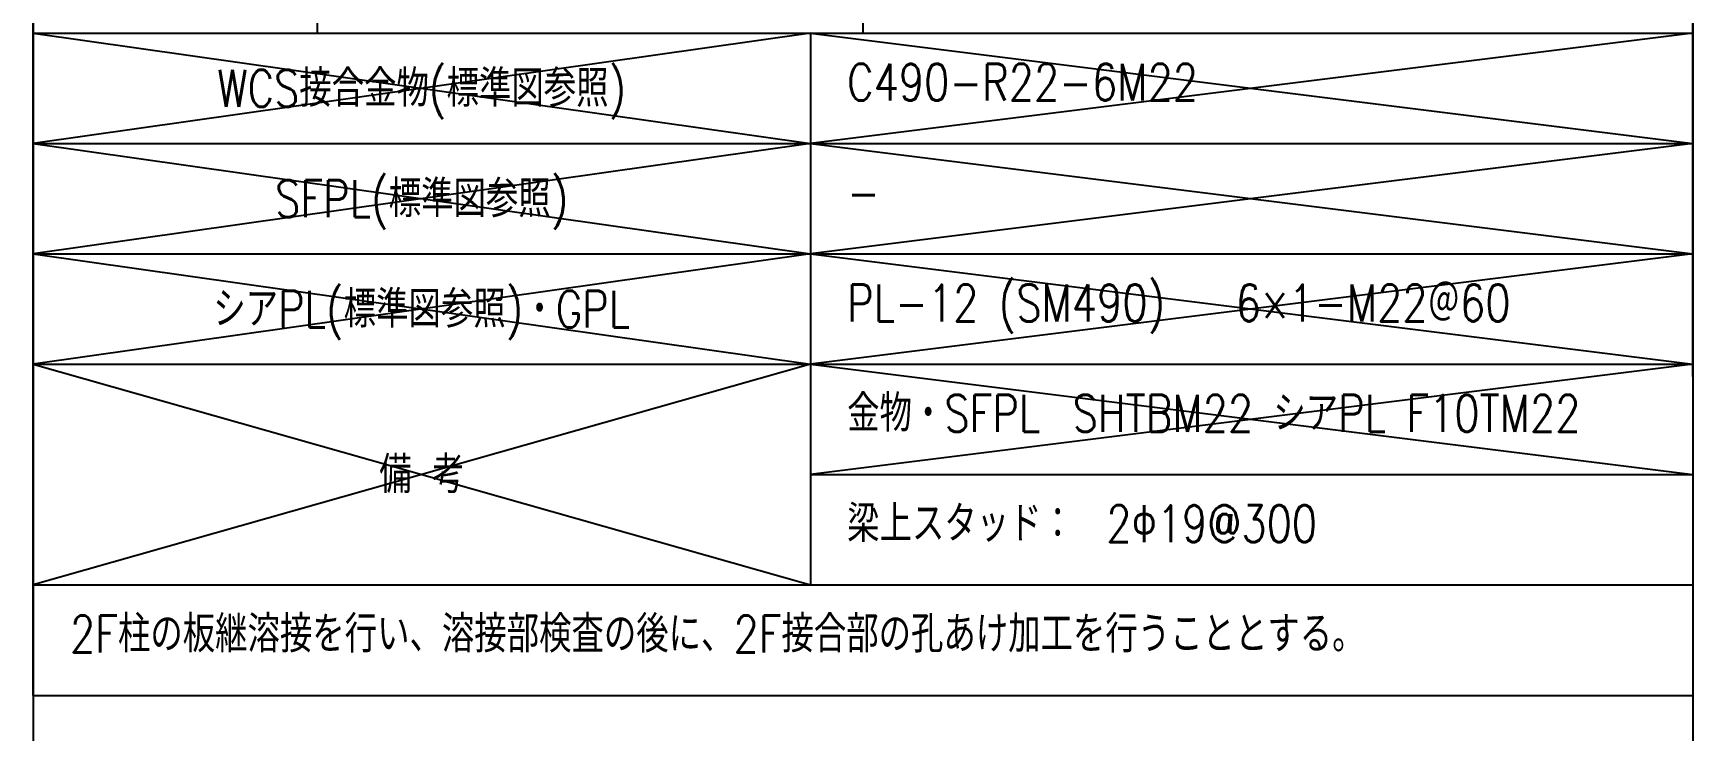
# Model space of a CAD drawing. Extents: x -668440 to 1010955, y -1678500 to 210463.
# Drawn here: x -516717 to -455855, y -789461 to -763860 of the extents above; entities that cross this region are included whole.
import ezdxf
from ezdxf.enums import TextEntityAlignment as Align

# ---------------------------------------------------------------- set-up
doc = ezdxf.new("R2010")
doc.units = 0
doc.header["$MEASUREMENT"] = 0
doc.linetypes.add('CENTER', pattern=[2, 1.25, -0.25, 0.25, -0.25])
doc.layers.get('0').update_dxf_attribs({"color": 3, "linetype": 'CONTINUOUS'})
doc.layers.get('Defpoints').update_dxf_attribs({"color": 251, "linetype": 'CONTINUOUS'})
doc.layers.add('00_ADDL', color=253, linetype='CONTINUOUS', plot=False)
doc.layers.add('_1-1_L-CL', color=3, linetype='CONTINUOUS')
doc.styles.add('S020', font='simplex.shx', dxfattribs={"width": 0.8, "height": 100, "bigfont": 'extfont2.shx'})

# ---------------------------------------------------------------- blocks, each defined once
blk = doc.blocks.new('剛接合部C1Y')
at = {"layer": '00_ADDL'}
for p, q in [((-218741.54476, -381010.73644), (-218741.54476, -376150.73644)), ((-212655.39301, -381010.73644), (-212655.39301, -376510.73644)), ((-212655.39301, -381010.73644), (-212655.39301, -376510.73644)), ((-218741.54476, -381010.73644), (-215891.54476, -381415.73644)), ((-215891.54476, -381010.73644), (-218741.54476, -381415.73644)), ((-215891.54476, -381010.73644), (-212655.39301, -381415.73644)), ((-212655.39301, -381010.73644), (-215891.54476, -381415.73644)), ((-218741.54476, -381415.73644), (-215891.54476, -381820.73644)), ((-215891.54476, -381415.73644), (-218741.54476, -381820.73644)), ((-215891.54476, -381415.73644), (-212655.39301, -381820.73644)), ((-212655.39301, -381415.73644), (-215891.54476, -381820.73644)), ((-218741.54476, -381820.73644), (-215891.54476, -382225.73644)), ((-215891.54476, -381820.73644), (-218741.54476, -382225.73644)), ((-215891.54476, -381820.73644), (-212655.39301, -382225.73644)), ((-212655.39301, -381820.73644), (-215891.54476, -382225.73644)), ((-218741.54476, -382225.73644), (-215891.54476, -383035.73644)), ((-215891.54476, -382225.73644), (-218741.54476, -383035.73644)), ((-215891.54476, -382225.73644), (-212655.39301, -382630.73644)), ((-212655.39301, -382225.73644), (-215891.54476, -382630.73644))]:
    blk.add_line(p, q, dxfattribs=at)
at = {"layer": '_1-1_L-CL'}
for p, q in [((-218741.54476, -383440.73644), (-218741.54476, -376150.73644)), ((-212655.39301, -382270.73644), (-212655.39301, -376150.73644)), ((-212655.39301, -381010.73644), (-212655.39301, -376510.73644)), ((-212655.39301, -381010.73644), (-212655.39301, -376510.73644)), ((-212655.39301, -381010.73644), (-212655.39301, -376510.73644)), ((-212655.39301, -376510.73644), (-212655.39301, -382630.73644)), ((-218741.54476, -381010.73644), (-212655.39301, -381010.73644)), ((-215891.54476, -381010.73644), (-215891.54476, -383035.73644)), ((-212655.39301, -381010.73644), (-212655.39301, -382630.73644)), ((-212655.39301, -381010.73644), (-212655.39301, -383035.73644)), ((-212655.39301, -381010.73644), (-212655.39301, -382630.73644)), ((-212655.39301, -381010.73644), (-212655.39301, -382630.73644)), ((-212655.39301, -381010.73644), (-212655.39301, -383440.73644)), ((-212655.39301, -381010.73644), (-212655.39301, -383440.73644)), ((-212655.39301, -381010.73644), (-212655.39301, -383440.73644)), ((-218741.54476, -381415.73644), (-212655.39301, -381415.73644)), ((-218741.54476, -381820.73644), (-212655.39301, -381820.73644)), ((-218741.54476, -382225.73644), (-212655.39301, -382225.73644)), ((-215891.54476, -382630.73644), (-212655.39301, -382630.73644)), ((-218741.54476, -383035.73644), (-212655.39301, -383035.73644)), ((-218741.54476, -383035.73644), (-215891.54476, -383035.73644)), ((-218741.54476, -383440.73644), (-212655.39301, -383440.73644))]:
    blk.add_line(p, q, dxfattribs=at)
at = {"layer": '_1-1_L-CL', "linetype": 'CENTER', "ltscale": 600}
blk.add_line((-217698.46888, -381010.73644), (-217698.46888, -377140.73644), dxfattribs=at)
at = {"layer": '_1-1_L-CL', "linetype": 'CENTER', "ltscale": 200}
blk.add_line((-215698.46888, -381010.73644), (-215698.46888, -377140.73644), dxfattribs=at)
at = {"layer": 'Defpoints'}
for p, q in [((-218741.54476, -376150.73644), (-218741.54476, -393525.7562)), ((-212655.39301, -376150.73644), (-212655.39301, -393525.7562))]:
    blk.add_line(p, q, dxfattribs=at)
at = {"layer": '_1-1_L-CL', "style": 'S020', "width": 0.8}
for s, p in [('WCS接合金物(標準図参照)', (-217316.54476, -381213.23644)), ('SFPL(標準図参照)', (-217316.54476, -381618.23644)), ('シアPL(標準図参照)・GPL', (-217316.54476, -382023.23644)), ('備 考', (-217316.54476, -382630.73644))]:
    blk.add_text(s, height=135, dxfattribs=at).set_placement(p, align=Align.MIDDLE_CENTER)
for s, p in [('C490-R22-6M22', (-215756.54476, -381190.73644)), ('-', (-215756.54476, -381595.73644)), ('PL-12 (SM490)', (-215756.54476, -382000.73644)), ('6×1-M22＠60', (-214331.54476, -382000.73644)), ('金物・SFPL\u3000SHTBM22 シアPL F10TM22', (-215756.54476, -382405.73644)), ('梁上スタッド：\u30002Φ19@300', (-215756.54476, -382810.73644)), ('2F柱の板継溶接を行い、溶接部検査の後に、2F接合部の孔あけ加工を行うこととする。', (-218606.54476, -383215.73644))]:
    blk.add_text(s, height=135, dxfattribs=at).set_placement(p, align=Align.MIDDLE_LEFT)

msp = doc.modelspace()

# ---------------------------------------------------------------- block references
at = {"xscale": 10, "yscale": 10, "zscale": 10}
msp.add_blockref('剛接合部C1Y', (1670698.6842, 3046247.35843, 5600), dxfattribs=at)

doc.saveas('drawing.dxf')
